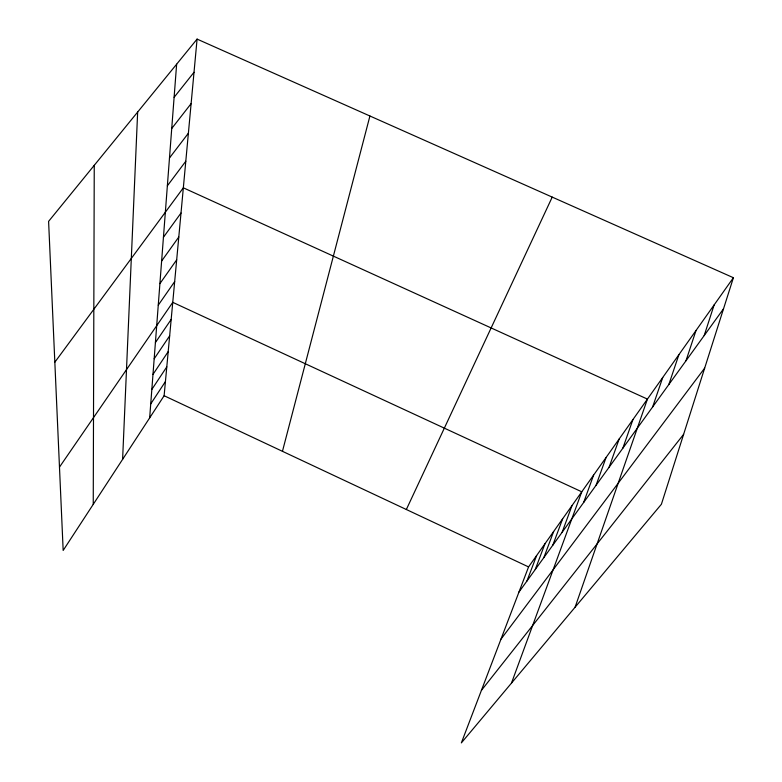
<?xml version="1.0" encoding="UTF-8"?>
<svg xmlns="http://www.w3.org/2000/svg" width="782" height="782" viewBox="0 0 782 782"><rect width="100%" height="100%" fill="white"/><g stroke="black" fill="none" stroke-linecap="round" stroke-linejoin="round"><path stroke-width="1.17" d="M93.244 504.351L94.251 165.325M122.608 459.337L137.652 112.061M149.665 417.881L176.634 64.202M197.084 39.1L48.601 221.365L63.166 550.44L164.122 395.731L197.084 39.1L733.399 277.718L661.396 504.263L461.351 742.9L528.564 566.921L733.399 277.718M282.458 451.312L369.925 116M704.181 335.576L714.142 304.902M685.98 360.776L696.009 330.512M668.835 384.519L678.903 354.666M652.647 406.943L662.735 377.491M575.093 607.213L647.428 399.094L183.34 187.817L54.838 362.203M622.843 448.203L632.931 419.572M609.1 467.235L619.158 439.005M596.05 485.309L606.079 457.48M583.646 502.494L593.626 475.065M511.477 683.097L581.769 491.81L172.754 302.341L59.481 467.108M562.131 532.288L572.013 505.573M552.815 545.191L562.649 518.798M543.852 557.595L553.636 531.525M535.24 569.521L544.966 543.764M526.951 581.006L536.618 555.562M406.347 509.512L552.219 197.113M150.731 403.913L165.432 381.557M151.835 389.436L166.791 366.875M152.979 374.402L168.198 351.646M154.171 358.791L169.655 335.84M155.413 342.575L171.17 319.418M158.257 305.175L174.669 281.588M159.899 283.641L176.683 259.839M161.63 261.032L178.795 237.014M518.965 592.062L723.526 308.782M163.438 237.259L181.004 213.036M167.358 185.833L185.793 161.239M500.969 639.177L704.67 368.117M169.489 157.974L188.384 133.214M171.727 128.512L191.121 103.615M481.409 690.379L683.615 434.352M174.112 97.31L194.014 72.286M164.122 395.731L528.564 566.921"/></g></svg>
